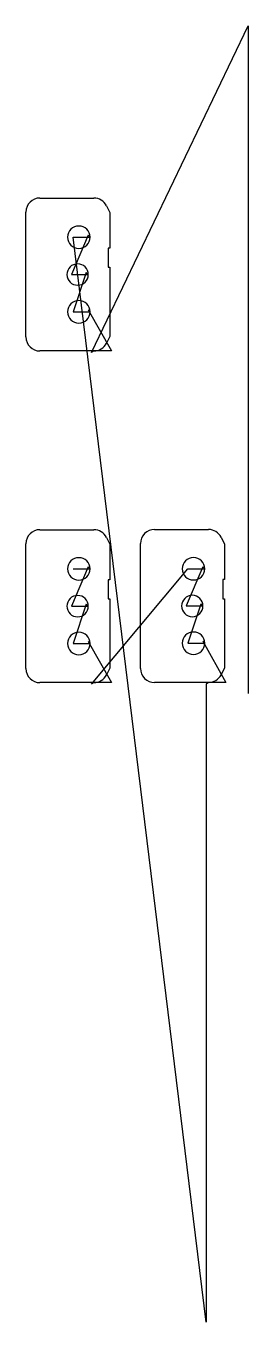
# Model space of a CAD drawing. Header units: metres. Extents: x 19 to 415, y 0 to 2305.
import ezdxf

# ---------------------------------------------------------------- set-up
doc = ezdxf.new("R2010")
doc.units = ezdxf.units.M

msp = doc.modelspace()

# ---------------------------------------------------------------- linework, layer by layer
at = {"layer": 'TOOL_0'}
for p, q in [((135.814, 1724.17), (414.546, 2305.289)), ((414.546, 2305.289), (414.546, 2304.289)), ((414.546, 2304.289), (414.546, 2305.289)), ((414.546, 2305.289), (414.546, 2304.289)), ((414.546, 2304.289), (414.546, 1119.213)), ((44.236, 1999.155), (140.216, 1999.155)), ((162.537, 1985.413), (168.636, 1973.321)), ((19.236, 1752.155), (19.236, 1974.155)), ((168.636, 1973.321), (168.636, 1910.154)), ((129.925, 1932.952), (100.236, 1863.154)), ((339.766, 0.002), (103.461, 1929.416)), ((103.461, 1929.416), (133.461, 1929.416)), ((133.461, 1929.416), (129.925, 1932.952)), ((168.636, 1910.154), (165.636, 1910.154)), ((165.636, 1910.154), (165.636, 1876.154)), ((165.636, 1876.154), (168.636, 1876.154)), ((168.636, 1876.154), (168.636, 1752.987)), ((100.236, 1863.154), (130.236, 1863.154)), ((126.7, 1866.69), (103.461, 1796.892)), ((130.236, 1863.154), (126.7, 1866.69)), ((133.461, 1796.892), (129.925, 1800.428)), ((129.925, 1800.428), (171.245, 1727.155)), ((103.461, 1796.892), (133.461, 1796.892)), ((168.636, 1752.987), (162.537, 1740.895)), ((140.216, 1727.155), (44.236, 1727.155)), ((140.215, 1727.154), (135.814, 1724.17)), ((171.245, 1727.155), (140.216, 1727.155)), ((44.24, 1409.281), (140.22, 1409.281)), ((248.188, 1409.601), (344.168, 1409.601)), ((19.24, 1162.281), (19.24, 1384.281)), ((162.541, 1395.539), (168.64, 1383.447)), ((168.64, 1383.447), (168.64, 1320.28)), ((223.188, 1162.601), (223.188, 1384.601)), ((366.489, 1395.859), (372.588, 1383.767)), ((372.588, 1383.767), (372.588, 1320.6)), ((129.929, 1343.078), (100.24, 1273.28)), ((103.465, 1339.542), (133.465, 1339.542)), ((133.465, 1339.542), (129.929, 1343.078)), ((135.818, 1134.296), (307.416, 1339.861)), ((333.88, 1343.397), (304.19, 1273.599)), ((307.416, 1339.861), (337.416, 1339.861)), ((337.416, 1339.861), (333.88, 1343.397)), ((168.64, 1320.28), (165.64, 1320.28)), ((165.64, 1320.28), (165.64, 1286.28)), ((372.588, 1320.6), (369.588, 1320.6)), ((369.588, 1320.6), (369.588, 1286.6)), ((100.24, 1273.28), (130.24, 1273.28)), ((126.704, 1276.816), (103.465, 1207.018)), ((130.24, 1273.28), (126.704, 1276.816)), ((165.64, 1286.28), (168.64, 1286.28)), ((168.64, 1286.28), (168.64, 1163.113)), ((304.19, 1273.599), (334.19, 1273.599)), ((330.654, 1277.135), (307.414, 1207.337)), ((334.19, 1273.599), (330.654, 1277.135)), ((369.588, 1286.6), (372.588, 1286.6)), ((372.588, 1286.6), (372.588, 1163.433)), ((103.465, 1207.018), (133.465, 1207.018)), ((133.465, 1207.018), (129.929, 1210.554)), ((129.929, 1210.554), (171.249, 1137.281)), ((307.414, 1207.337), (337.414, 1207.337)), ((337.414, 1207.337), (333.878, 1210.873)), ((333.878, 1210.873), (375.198, 1137.601)), ((168.64, 1163.113), (162.541, 1151.021)), ((372.588, 1163.433), (366.489, 1151.341)), ((140.22, 1137.281), (44.24, 1137.281)), ((140.219, 1137.28), (135.818, 1134.296)), ((171.249, 1137.281), (140.22, 1137.281)), ((344.168, 1137.601), (248.188, 1137.601)), ((344.167, 1137.6), (339.766, 1134.616)), ((339.766, 1134.616), (339.766, 0.002)), ((375.198, 1137.601), (344.168, 1137.601)), ((414.546, 1119.213), (414.546, 1118.213))]:
    msp.add_line(p, q, dxfattribs=at)
for centre, radius, start, end in [((44.236, 1974.155), 25, 90, 180), ((140.216, 1974.155), 25, 26.764919, 90), ((113.461, 1929.416), 20, 0, 180), ((113.461, 1929.416), 20, 180, 0), ((111.236, 1863.154), 19, 0, 180), ((111.236, 1863.154), 19, 180, 0), ((113.461, 1796.892), 20, 0, 180), ((113.461, 1796.892), 20, 180, 0), ((44.236, 1752.155), 25, 180, 270), ((140.216, 1752.154), 25, 269.997708, 333.233034), ((44.24, 1384.281), 25, 90, 180), ((140.22, 1384.281), 25, 26.764919, 90), ((248.188, 1384.601), 25, 90, 180), ((344.168, 1384.601), 25, 26.764919, 90), ((113.465, 1339.542), 20, 0, 180), ((113.465, 1339.542), 20, 180, 0), ((317.416, 1339.861), 20, 0, 180), ((317.416, 1339.861), 20, 180, 0), ((111.24, 1273.28), 19, 0, 180), ((315.19, 1273.599), 19, 0, 180), ((111.24, 1273.28), 19, 180, 0), ((315.19, 1273.599), 19, 180, 0), ((113.465, 1207.018), 20, 0, 180), ((317.414, 1207.337), 20, 0, 180), ((113.465, 1207.018), 20, 180, 0), ((317.414, 1207.337), 20, 180, 0), ((44.24, 1162.281), 25, 180, 270), ((248.188, 1162.601), 25, 180, 270), ((140.22, 1162.28), 25, 269.997708, 333.233034), ((344.168, 1162.6), 25, 269.997708, 333.233034)]:
    msp.add_arc(centre, radius, start, end, dxfattribs=at)

doc.saveas('drawing.dxf')
